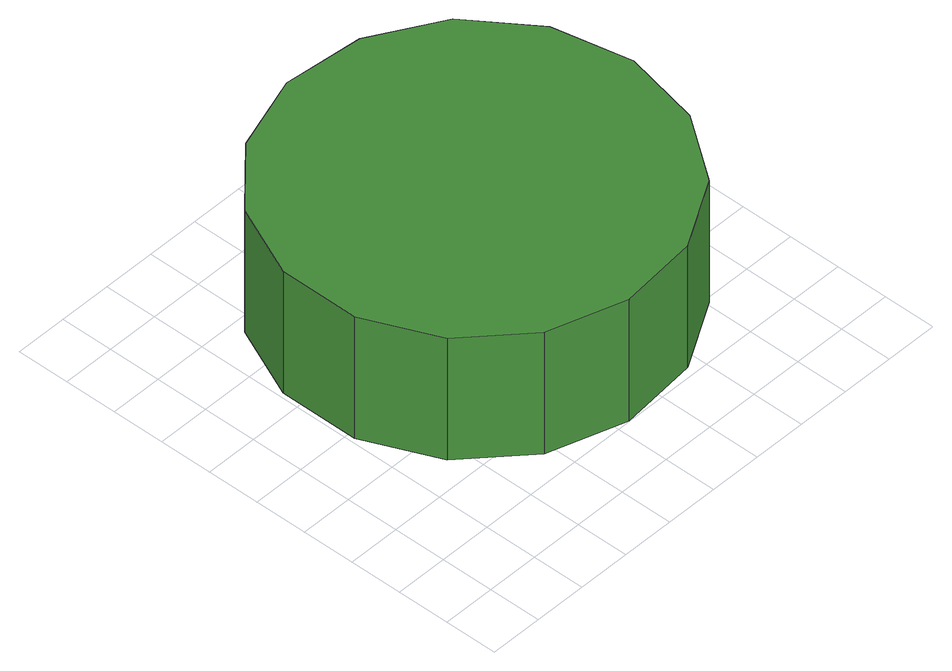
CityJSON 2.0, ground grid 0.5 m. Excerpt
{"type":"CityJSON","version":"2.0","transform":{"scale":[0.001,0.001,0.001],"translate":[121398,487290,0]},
"CityObjects":{
"tree1":{"type":"SolitaryVegetationObject","attributes":{"function":"something"},"geometry":[{"type":"MultiSurface","lod":"1","boundaries":[[[0,1,2,3,4,5,6,7,8,9,10,11,12,13,14]],[[15,16,17,18,19,20,21,22,23,24,25,26,27,28,29]],[[0,29,28,1]],[[1,28,27,2]],[[2,27,26,3]],[[3,26,25,4]],[[4,25,24,5]],[[5,24,23,6]],[[6,23,22,7]],[[7,22,21,8]],[[8,21,20,9]],[[9,20,19,10]],[[10,19,18,11]],[[11,18,17,12]],[[12,17,16,13]],[[13,16,15,14]],[[14,15,29,0]]]}]}
},
"vertices":[
[4130,2307,2031],[3973,3045,2031],[3530,3655,2031],[2877,4032,2031],[2127,4111,2031],[1410,3878,2031],[849,3373,2031],[543,2685,2031],[543,1930,2031],[849,1241,2031],[1410,737,2031],[2127,504,2031],[2877,583,2031],[3530,960,2031],[3973,1570,2031],[3973,1570,741],[3530,960,741],[2877,583,741],[2127,504,741],[1410,737,741],[849,1241,741],[543,1930,741],[543,2685,741],[849,3373,741],[1410,3878,741],[2127,4111,741],[2877,4032,741],[3530,3655,741],[3973,3045,741],[4130,2307,741]
]}
